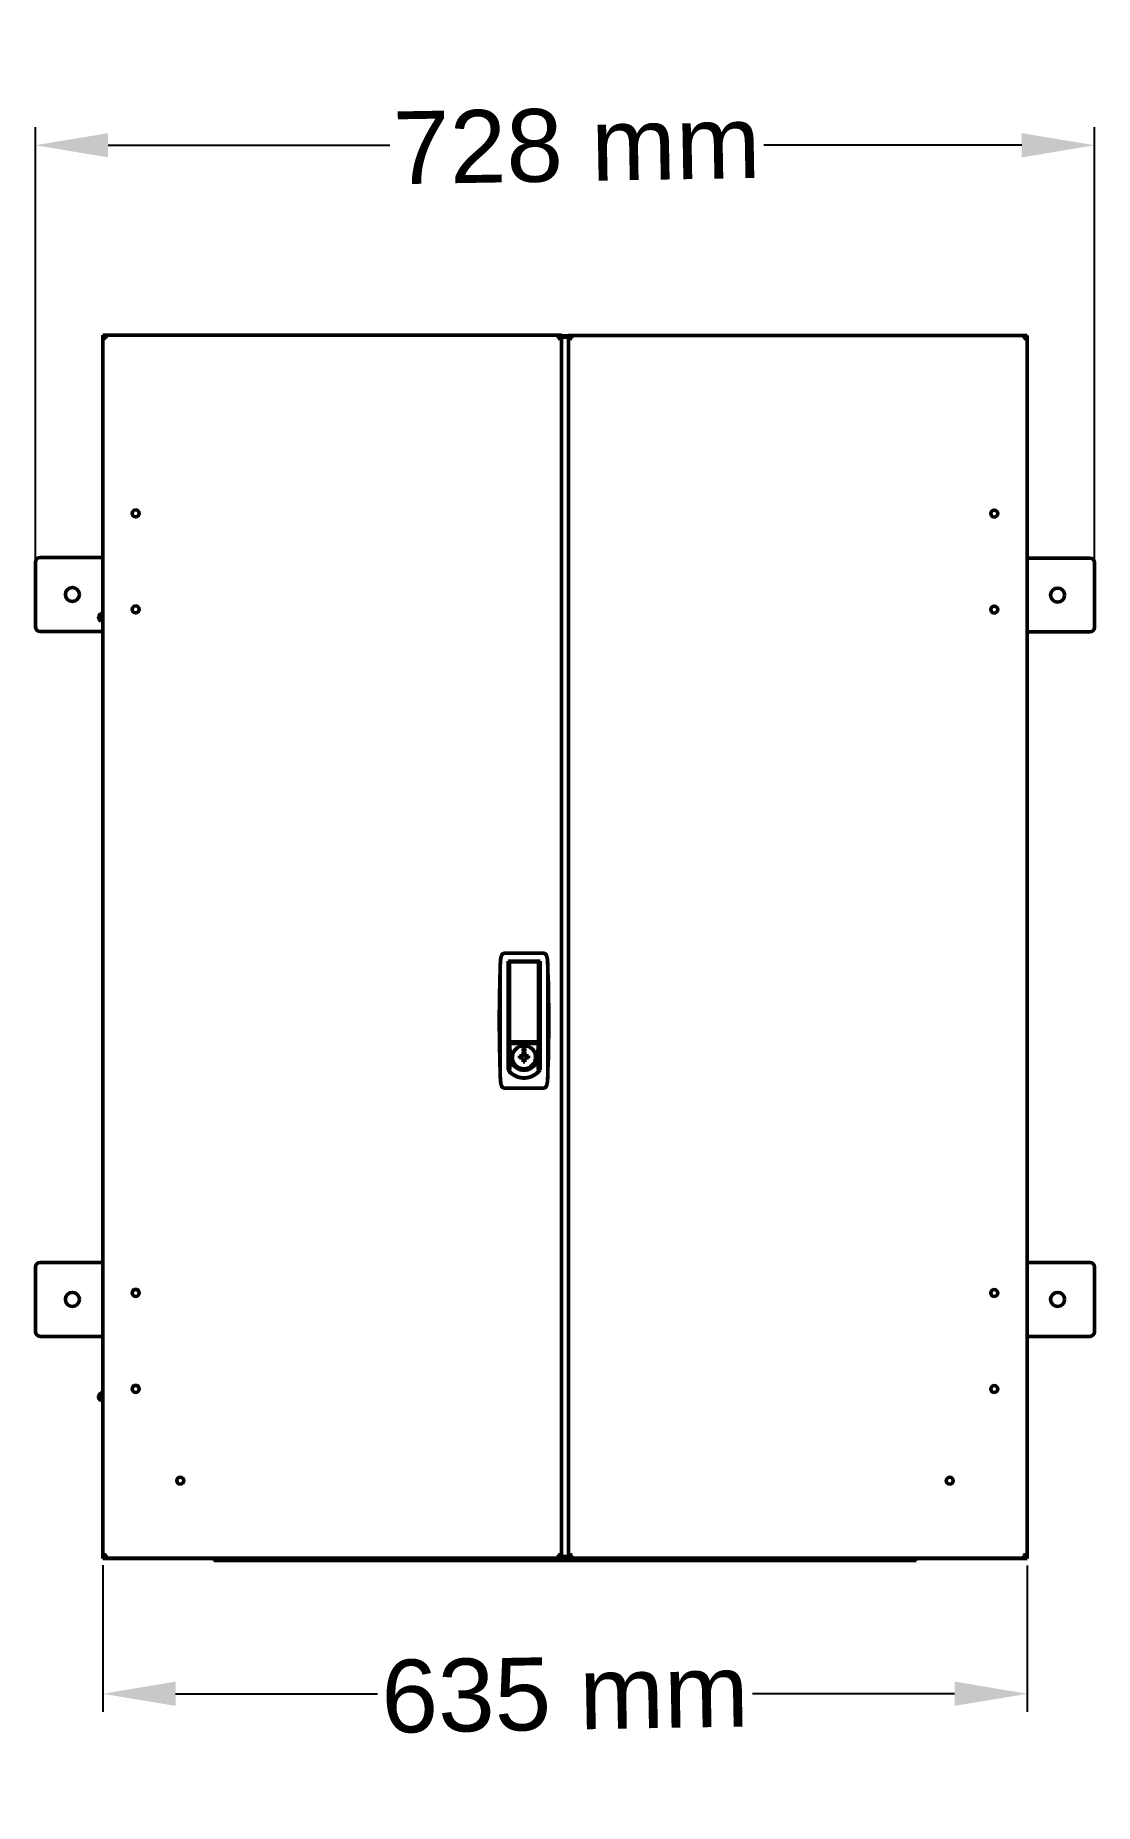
# Model space of a CAD drawing. Header units: millimetres. Extents: x -5 to 68, y -17 to 105.
import ezdxf

# ---------------------------------------------------------------- set-up
doc = ezdxf.new("R2010")
doc.units = ezdxf.units.MM
doc.layers.add('Visible (ANSI)', color=7, linetype='Continuous', lineweight=50)
doc.styles.get("Standard").update_dxf_attribs({"font": 'arial.ttf'})
doc.dimstyles.new('ISO-25', dxfattribs={"dimtxt": 2.5, "dimasz": 2.5, "dimexe": 1.25, "dimexo": 0.625, "dimtad": 1, "dimtxsty": 'Standard', "dimcen": -2.5, "dimadec": 0, "dimazin": 0, "dimtfac": 1, "dimtmove": 0, "dimatfit": 3, "dimfxl": 1, "dimarcsym": 0})

# ---------------------------------------------------------------- blocks, each defined once
blk = doc.blocks.new('*D6')
at = {"color": 0, "lineweight": -2}
for p, q in [((-4.63, 66.89), (-4.63, 98.39)), ((68.13, 66.85), (68.13, 98.39)), ((0.37, 97.14), (19.72, 97.14)), ((63.13, 97.14), (45.41, 97.14))]:
    blk.add_line(p, q, dxfattribs=at)
at = {"color": 0}
for points in [[(0.37, 97.97), (0.37, 96.3), (-4.63, 97.14)], [(63.13, 96.3), (63.13, 97.97), (68.13, 97.14)]]:
    blk.add_solid(points, dxfattribs=at)
at = {"layer": 'Defpoints', "color": 0}
for p in [(68.13, 97.14), (-4.63, 66.26), (68.13, 66.22)]:
    blk.add_point(p, dxfattribs=at)
at = {"color": 0, "insert": (32.56, 97.14), "char_height": 5, "attachment_point": 5, "rotation": 1}
blk.add_mtext('728 mm', dxfattribs=at)
blk = doc.blocks.new('*D7')
at = {"color": 0, "lineweight": -2}
for p, q in [((0, -0.46), (0, -10.54)), ((63.51, -0.47), (63.51, -10.54)), ((5, -9.29), (18.87, -9.29)), ((58.51, -9.29), (44.63, -9.29))]:
    blk.add_line(p, q, dxfattribs=at)
at = {"color": 0}
for points in [[(5, -8.45), (5, -10.12), (0, -9.29)], [(58.51, -10.12), (58.51, -8.45), (63.51, -9.29)]]:
    blk.add_solid(points, dxfattribs=at)
at = {"layer": 'Defpoints', "color": 0}
for p in [(0, 0.16), (63.51, 0.15), (63.51, -9.29)]:
    blk.add_point(p, dxfattribs=at)
at = {"color": 0, "insert": (31.75, -9.29), "char_height": 5, "attachment_point": 5, "rotation": 1}
blk.add_mtext('635 mm', dxfattribs=at)

msp = doc.modelspace()

# ---------------------------------------------------------------- linework, layer by layer
at = {"layer": 'Visible (ANSI)'}
for p, q in [((0, 83.957), (0, 84.079)), ((0, 84.079), (31.503, 84.079)), ((0.032, 83.955), (0, 83.955)), ((0, 83.955), (0, 0.162)), ((0.01, 83.957), (0.01, 83.955)), ((31.472, 83.955), (31.503, 83.955)), ((31.506, 84.079), (31.503, 84.079)), ((31.503, 83.957), (31.503, 84.079)), ((31.503, 83.957), (31.506, 83.957)), ((31.503, 83.955), (31.506, 83.955)), ((31.506, 83.957), (31.506, 84.079)), ((31.506, 84.04), (31.998, 84.04)), ((31.506, 83.945), (31.882, 83.945)), ((31.882, 83.945), (31.998, 83.945)), ((31.998, 83.947), (31.998, 84.069)), ((31.998, 84.069), (63.501, 84.069)), ((32.029, 83.945), (31.998, 83.945)), ((31.998, 83.945), (31.998, 0.152)), ((63.469, 83.945), (63.501, 83.945)), ((63.493, 83.945), (63.493, 83.947)), ((63.505, 84.069), (63.501, 84.069)), ((63.501, 83.947), (63.501, 84.069)), ((63.501, 83.947), (63.505, 83.947)), ((63.501, 83.945), (63.505, 83.945)), ((63.505, 83.947), (63.505, 84.069)), ((63.505, 83.945), (63.505, 0.152)), ((31.506, 0.321), (31.506, 83.796)), ((-4.63, 64.042), (-4.63, 68.486)), ((-4.312, 68.803), (-0.186, 68.803)), ((0, 68.803), (-0.186, 68.803)), ((63.689, 68.763), (63.505, 68.763)), ((67.815, 68.763), (63.689, 68.763)), ((68.133, 68.446), (68.133, 64.002)), ((-0.289, 64.693), (-0.227, 64.848)), ((-0.059, 64.985), (-0.192, 64.894)), ((-0.132, 64.463), (0, 64.465)), ((-0.005, 64.961), (-0.031, 64.944)), ((-4.312, 63.724), (-0.186, 63.724)), ((-0.186, 63.724), (0, 63.724)), ((63.505, 63.685), (63.689, 63.685)), ((67.815, 63.685), (63.689, 63.685)), ((30.215, 41.621), (27.658, 41.621)), ((30.215, 41.621), (30.215, 41.621)), ((27.836, 41.071), (30.036, 41.071)), ((27.837, 40.771), (27.937, 40.771)), ((27.837, 40.271), (27.936, 40.271)), ((27.838, 41.071), (27.838, 40.921)), ((27.838, 40.771), (27.838, 40.921)), ((27.84, 38.522), (27.838, 40.271)), ((27.987, 41.021), (29.887, 41.021)), ((28.139, 41.026), (28.147, 41.071)), ((28.139, 41.026), (28.139, 41.021)), ((29.731, 41.071), (29.738, 41.026)), ((29.738, 41.021), (29.738, 41.026)), ((29.738, 41.026), (29.738, 41.021)), ((29.887, 41.021), (29.889, 41.021)), ((30.036, 40.771), (29.936, 40.771)), ((30.036, 40.271), (29.936, 40.271)), ((29.938, 40.971), (29.937, 40.817)), ((29.936, 40.238), (29.936, 35.646)), ((27.936, 38.522), (27.839, 38.522)), ((27.839, 37.522), (27.839, 38.522)), ((30.036, 38.522), (29.936, 38.522)), ((27.936, 37.522), (27.839, 37.522)), ((27.84, 35.772), (27.84, 37.522)), ((29.936, 37.522), (30.036, 37.522)), ((27.936, 35.772), (27.839, 35.772)), ((27.936, 35.412), (27.938, 35.561)), ((29.936, 35.412), (27.936, 35.412)), ((27.942, 35.352), (27.936, 35.412)), ((27.937, 35.406), (27.937, 35.336)), ((27.937, 35.336), (27.937, 35.213)), ((27.947, 35.291), (27.942, 35.352)), ((27.953, 35.231), (27.947, 35.291)), ((27.986, 35.522), (29.886, 35.522)), ((28.317, 35.522), (28.317, 35.458)), ((28.317, 35.458), (29.556, 35.458)), ((28.356, 35.458), (28.356, 35.522)), ((29.516, 35.522), (29.516, 35.458)), ((29.517, 35.522), (29.517, 35.458)), ((29.556, 35.458), (29.557, 35.522)), ((29.886, 35.522), (29.886, 35.522)), ((29.919, 35.231), (29.924, 35.291)), ((29.924, 35.291), (29.93, 35.352)), ((29.93, 35.352), (29.936, 35.412)), ((29.936, 35.572), (29.936, 35.646)), ((29.938, 35.622), (29.936, 35.412)), ((29.936, 35.622), (29.938, 35.622)), ((29.936, 35.412), (29.936, 35.459)), ((29.936, 35.336), (29.936, 35.213)), ((29.936, 35.772), (30.036, 35.772)), ((29.937, 33.468), (29.938, 35.622)), ((27.937, 35.173), (27.839, 35.173)), ((27.839, 33.582), (27.841, 34.073)), ((27.84, 34.973), (27.937, 34.973)), ((27.84, 34.073), (27.84, 34.923)), ((27.84, 34.073), (27.937, 34.073)), ((27.937, 35.213), (27.937, 35.09)), ((27.937, 35.09), (27.937, 34.968)), ((27.937, 34.968), (27.937, 34.722)), ((27.937, 34.722), (27.937, 34.476)), ((27.937, 34.476), (27.937, 34.23)), ((28.026, 34.449), (27.937, 33.493)), ((27.937, 34.23), (27.937, 33.984)), ((27.959, 35.171), (27.953, 35.231)), ((27.97, 35.051), (27.959, 35.171)), ((27.981, 34.931), (27.97, 35.051)), ((27.992, 34.81), (27.981, 34.931)), ((28.003, 34.69), (27.992, 34.81)), ((28.015, 34.57), (28.003, 34.69)), ((28.026, 34.449), (28.015, 34.57)), ((28.138, 34.443), (28.138, 34.466)), ((28.218, 34.073), (28.238, 34.073)), ((28.635, 34.552), (28.635, 34.429)), ((28.746, 34.552), (28.635, 34.552)), ((28.665, 34.429), (28.635, 34.552)), ((28.635, 34.429), (28.746, 34.429)), ((28.853, 34.614), (28.746, 34.552)), ((28.755, 34.423), (28.746, 34.552)), ((28.746, 34.429), (28.853, 34.367)), ((28.886, 34.476), (28.774, 34.412)), ((28.875, 34.734), (28.853, 34.614)), ((28.886, 34.476), (28.853, 34.614)), ((28.853, 34.367), (28.875, 34.248)), ((28.886, 34.272), (28.853, 34.367)), ((28.879, 34.841), (28.875, 34.734)), ((28.911, 34.613), (28.875, 34.734)), ((28.875, 34.248), (28.879, 34.14)), ((28.909, 34.14), (28.875, 34.248)), ((28.992, 34.841), (28.879, 34.841)), ((28.914, 34.69), (28.879, 34.841)), ((28.879, 34.14), (28.991, 34.14)), ((28.911, 34.613), (28.886, 34.476)), ((28.886, 34.272), (28.91, 34.14)), ((28.914, 34.69), (28.911, 34.613)), ((28.958, 34.69), (28.914, 34.69)), ((28.958, 34.69), (28.992, 34.841)), ((28.961, 34.613), (28.958, 34.69)), ((28.961, 34.613), (28.996, 34.734)), ((28.986, 34.476), (28.961, 34.613)), ((28.962, 34.14), (28.986, 34.272)), ((28.963, 34.14), (28.996, 34.248)), ((28.986, 34.476), (29.018, 34.614)), ((29.097, 34.413), (28.986, 34.476)), ((28.986, 34.272), (29.017, 34.367)), ((28.991, 34.14), (28.996, 34.248)), ((28.996, 34.734), (28.992, 34.841)), ((29.018, 34.614), (28.996, 34.734)), ((28.996, 34.248), (29.017, 34.367)), ((29.017, 34.367), (29.125, 34.429)), ((29.125, 34.552), (29.018, 34.614)), ((29.117, 34.424), (29.125, 34.552)), ((29.235, 34.552), (29.125, 34.552)), ((29.125, 34.429), (29.235, 34.429)), ((29.207, 34.429), (29.235, 34.552)), ((29.235, 34.429), (29.235, 34.552)), ((29.633, 34.073), (29.653, 34.073)), ((29.733, 34.455), (29.733, 34.478)), ((29.845, 34.449), (29.857, 34.57)), ((29.845, 34.449), (29.936, 33.493)), ((29.857, 34.57), (29.868, 34.69)), ((29.868, 34.69), (29.879, 34.81)), ((29.879, 34.81), (29.89, 34.931)), ((29.89, 34.931), (29.902, 35.051)), ((29.902, 35.051), (29.913, 35.171)), ((29.913, 35.171), (29.919, 35.231)), ((29.936, 35.213), (29.936, 35.09)), ((29.936, 35.09), (29.936, 34.968)), ((29.936, 34.968), (29.936, 34.722)), ((29.936, 34.722), (29.936, 34.476)), ((29.936, 34.476), (29.936, 34.23)), ((29.936, 34.23), (29.936, 33.984)), ((30.036, 35.173), (29.937, 35.173)), ((29.937, 34.973), (30.036, 34.973)), ((29.937, 34.073), (30.036, 34.073)), ((27.937, 33.984), (27.937, 33.739)), ((27.937, 33.739), (27.937, 33.493)), ((27.937, 33.493), (27.937, 33.466)), ((28.304, 33.975), (28.304, 33.954)), ((28.936, 33.045), (28.712, 33.045)), ((29.16, 33.045), (28.936, 33.045)), ((29.574, 33.985), (29.574, 33.964)), ((29.936, 33.984), (29.936, 33.739)), ((29.936, 33.739), (29.936, 33.493)), ((29.936, 33.493), (29.936, 33.467)), ((27.658, 32.323), (30.215, 32.323)), ((30.215, 32.323), (30.215, 32.323)), ((-4.63, 15.594), (-4.63, 20.038)), ((-4.312, 20.355), (-0.186, 20.355)), ((0, 20.355), (-0.186, 20.355)), ((63.689, 20.355), (63.505, 20.355)), ((67.815, 20.355), (63.689, 20.355)), ((68.133, 20.038), (68.133, 15.594)), ((-4.312, 15.277), (-0.186, 15.277)), ((-0.186, 15.277), (0, 15.277)), ((63.505, 15.277), (63.689, 15.277)), ((67.815, 15.277), (63.689, 15.277)), ((-0.286, 11.122), (-0.225, 11.277)), ((-0.057, 11.414), (-0.189, 11.323)), ((-0.004, 11.39), (-0.029, 11.373)), ((-0.128, 10.893), (0, 10.894)), ((0.032, 0.162), (0, 0.162)), ((0, 0.159), (0, 0)), ((31.503, 0.038), (0, 0.038)), ((0.328, 0), (0, 0)), ((0.01, 0.038), (0.01, 0)), ((0.328, 0), (4.372, 0)), ((4.372, 0), (4.372, 0.038)), ((4.493, 0), (4.372, 0)), ((4.493, 0.038), (4.493, 0)), ((59.01, 0), (4.493, 0)), ((31.472, 0.162), (31.503, 0.162)), ((31.506, 0.162), (31.503, 0.162)), ((31.503, 0.159), (31.506, 0.159)), ((31.503, 0.159), (31.503, 0.038)), ((31.503, 0.038), (31.506, 0.038)), ((31.506, 0.159), (31.506, 0.038)), ((31.506, 0.152), (31.882, 0.152)), ((31.882, 0.152), (31.998, 0.152)), ((32.029, 0.152), (31.998, 0.152)), ((31.998, 0.149), (31.998, 0.028)), ((63.501, 0.028), (31.998, 0.028)), ((59.01, 0), (59.01, 0.028)), ((59.131, 0), (59.01, 0)), ((59.131, 0.028), (59.131, 0)), ((59.131, 0), (63.175, 0)), ((63.493, 0), (63.175, 0)), ((63.469, 0.152), (63.501, 0.152)), ((63.493, 0), (63.493, 0.028)), ((63.505, 0.152), (63.501, 0.152)), ((63.501, 0.149), (63.505, 0.149)), ((63.501, 0.149), (63.501, 0.028)), ((63.501, 0.028), (63.505, 0.028)), ((63.505, 0.149), (63.505, 0.028)), ((7.628, 0), (7.628, -0.121)), ((8.263, -0.121), (7.628, -0.121)), ((55.24, -0.121), (8.263, -0.121)), ((55.875, -0.121), (55.24, -0.121)), ((55.875, -0.121), (55.875, 0))]:
    msp.add_line(p, q, dxfattribs=at)
for centre in [(-2.09, 66.264), (65.593, 66.224), (-2.09, 17.816), (65.593, 17.816)]:
    msp.add_circle(centre, 0.482, dxfattribs=at)
for centre, radius, start, end in [((-4.312, 68.486), 0.317, 90, 180), ((67.815, 68.446), 0.317, 0, 90), ((-4.312, 64.042), 0.317, 180, 270), ((67.815, 64.002), 0.317, 270, 0), ((27.784, 33.608), 0.238, 50.02877, 76.32787), ((-4.312, 20.038), 0.317, 90, 180), ((67.815, 20.038), 0.317, 0, 90), ((-4.312, 15.594), 0.317, 180, 270), ((67.815, 15.594), 0.317, 270, 0)]:
    msp.add_arc(centre, radius, start, end, dxfattribs=at)
for centre, major_axis, ratio, start_param, end_param in [((31.506, 83.796), (0, 0.159), 0.0017745, 4.712389, 6.2831853), ((2.26, 71.834), (0, 0.241), 0.9999984, 0, 3.1406998), ((61.241, 71.824), (0, 0.239), 0.9999954, 0, 3.1400581), ((-0.183, 64.597), (0.085, -0.124), 0.5949753, 3.5207388, 5.9040392), ((-0.051, 64.688), (-0.141, 0.206), 0.5949753, 0, 2.5613441), ((0.082, 64.779), (-0.141, 0.206), 0.5949753, 5.880668, 8.1167919), ((0.082, 64.779), (-0.113, 0.165), 0.5949753, 0, 1.7078243), ((0.181, 64.847), (-0.141, 0.206), 0.5949753, 0.4665394, 0.9645499), ((2.26, 65.236), (0, 0.241), 0.9999984, 0, 3.1406998), ((61.241, 65.226), (0, 0.239), 0.9999954, 0, 3.1400581), ((30.215, 41.321), (0, 0.3), 0.9999984, 4.9077253, 6.2831853), ((27.537, 40.791), (0, -3.03), 0.9999984, 1.6071266, 1.7661326), ((27.943, 36.972), (0, -59.984), 0.0017745, 4.6440024, 4.7688766), ((27.837, 40.521), (0, -0.25), 0.0017745, 3.1415927, 6.2831853), ((29.937, 40.521), (0, 0.3), 0.0017745, 0.1570796, 2.8017557), ((30.142, 36.972), (0, -59.984), 0.0017745, 4.6440024, 4.7688766), ((-77.534, 36.972), (0, -108.17), 0.9999984, 1.534466, 1.6071267), ((27.839, 35.472), (0, -0.3), 0.0017745, 3.1415927, 6.2831853), ((28.319, 35.472), (0, -0.13), 0.0017745, 1.4616564, 1.9655875), ((28.319, 35.472), (0, 0.13), 0.0017745, 1.1760052, 1.6799362), ((28.319, 35.472), (0, -0.25), 0.0017745, 1.5619385, 1.7739627), ((28.319, 35.472), (0, -0.3), 0.0017745, 1.5489504, 1.5619385), ((28.319, 35.472), (0, -0.3), 0.0017745, 1.5235787, 1.5489504), ((27.84, 35.173), (0, -0.2), 0.0017745, 4.712389, 6.2831853), ((27.84, 34.923), (0, 0.05), 0.0017745, 4.712389, 6.2831853), ((28.936, 34.449), (-0.815, -0.006), 0.973371, 5.4994616, 7.8462408), ((28.936, 34.449), (-0.797, -0.006), 0.973371, 0, 1.5630555), ((28.939, 34.023), (-0.815, -0.006), 0.973371, 5.9698227, 6.011103), ((28.935, 35.035), (-0.1, -0.0008), 0.973371, 3.1338518, 6.2754445), ((28.935, 35.035), (0.1, 0.0008), 0.973371, 3.1338518, 6.2754445), ((28.936, 34.449), (0.815, 0.006), 0.973371, 4.7046481, 7.066909), ((28.936, 34.449), (0.797, 0.006), 0.973371, 4.7046481, 6.2831853), ((28.939, 34.023), (0.815, 0.006), 0.973371, 0.2720823, 0.3133626), ((28.939, 33.959), (-0.635, -0.005), 0.973371, 0, 0.0109363), ((28.939, 33.959), (0.635, 0.005), 0.973371, 6.272249, 6.2831853), ((27.537, 33.153), (0, -3.03), 0.9999984, 1.37546, 1.534466), ((30.215, 32.623), (0, -0.3), 0.9999984, 0, 1.37546), ((2.26, 18.264), (0, 0.241), 0.9999984, 0, 3.1406998), ((61.241, 18.254), (0, 0.239), 0.9999954, 0, 3.1400581), ((-0.18, 11.027), (0.085, -0.124), 0.5981389, 3.5240347, 5.9007432), ((-0.048, 11.117), (-0.142, 0.206), 0.5981389, 0, 2.5431596), ((0.084, 11.208), (-0.142, 0.206), 0.5981389, 5.8952279, 8.1032168), ((0.084, 11.208), (-0.113, 0.165), 0.5981389, 0, 1.6893776), ((0.183, 11.276), (-0.142, 0.206), 0.5981389, 0.5044721, 0.9276019), ((2.26, 11.666), (0, 0.241), 0.9999984, 0, 3.1406998), ((61.241, 11.656), (0, 0.239), 0.9999954, 0, 3.1400581), ((5.321, 5.359), (0, 0.239), 0.9999984, 0, 3.1406903), ((58.179, 5.349), (0, 0.239), 0.9999954, 0, 3.1400581), ((31.506, 0.321), (0, -0.159), 0.0017745, 0, 1.5707963)]:
    msp.add_ellipse(centre, major_axis=major_axis, ratio=ratio, start_param=start_param, end_param=end_param, dxfattribs=at)
for centre, major_axis, ratio in [((2.26, 71.834), (0, 0.241), 0.9999984), ((61.24, 71.824), (0, -0.239), 0.9999954), ((2.26, 65.236), (0, 0.241), 0.9999984), ((61.24, 65.226), (0, -0.239), 0.9999954), ((2.26, 18.264), (0, 0.241), 0.9999984), ((61.24, 18.254), (0, -0.239), 0.9999954), ((2.26, 11.666), (0, 0.241), 0.9999984), ((61.24, 11.656), (0, -0.239), 0.9999954), ((5.321, 5.359), (0, -0.239), 0.9999984), ((58.179, 5.349), (0, -0.239), 0.9999954)]:
    msp.add_ellipse(centre, major_axis=major_axis, ratio=ratio, dxfattribs=at)
for points, knots in [([(0.242, 83.836), (0.187, 83.924), (0.131, 84.009), (0.075, 84.05), (0.05, 84.069), (0.025, 84.079), (0, 84.079)], [0, 0, 0, 0, 1.0820342, 1.0820342, 1.0820342, 1.5707963, 1.5707963, 1.5707963, 1.5707963]), ([(0.242, 83.836), (0.176, 83.888), (0.11, 83.938), (0.044, 83.953), (0.029, 83.956), (0.015, 83.957), (0, 83.957)], [0.0027873, 0.0027873, 0.0027873, 0.0027873, 1.2867628, 1.2867628, 1.2867628, 1.5707963, 1.5707963, 1.5707963, 1.5707963]), ([(0, 83.955), (0, 83.928), (0.051, 83.9), (0.128, 83.873), (0.163, 83.861), (0.203, 83.848), (0.242, 83.836)], [0, 0, 0, 0, 1.0820342, 1.0820342, 1.0820342, 1.5707963, 1.5707963, 1.5707963, 1.5707963]), ([(31.503, 84.079), (31.447, 84.079), (31.391, 84.027), (31.336, 83.95), (31.31, 83.915), (31.285, 83.876), (31.26, 83.836)], [0, 0, 0, 0, 1.0820342, 1.0820342, 1.0820342, 1.5707963, 1.5707963, 1.5707963, 1.5707963]), ([(31.26, 83.836), (31.327, 83.888), (31.393, 83.938), (31.459, 83.953), (31.474, 83.956), (31.489, 83.957), (31.503, 83.957)], [0.0009168, 0.0009168, 0.0009168, 0.0009168, 1.2867628, 1.2867628, 1.2867628, 1.5707963, 1.5707963, 1.5707963, 1.5707963]), ([(31.26, 83.836), (31.348, 83.863), (31.433, 83.891), (31.475, 83.918), (31.493, 83.93), (31.503, 83.943), (31.503, 83.955)], [0, 0, 0, 0, 1.0820342, 1.0820342, 1.0820342, 1.5707963, 1.5707963, 1.5707963, 1.5707963]), ([(32.24, 83.826), (32.184, 83.914), (32.128, 83.999), (32.073, 84.04), (32.048, 84.059), (32.023, 84.069), (31.998, 84.069)], [0, 0, 0, 0, 1.0820342, 1.0820342, 1.0820342, 1.5707963, 1.5707963, 1.5707963, 1.5707963]), ([(32.239, 83.827), (32.173, 83.878), (32.107, 83.928), (32.042, 83.943), (32.027, 83.946), (32.012, 83.947), (31.998, 83.947)], [0.0047403, 0.0047403, 0.0047403, 0.0047403, 1.2867628, 1.2867628, 1.2867628, 1.5707963, 1.5707963, 1.5707963, 1.5707963]), ([(31.998, 83.945), (31.998, 83.918), (32.049, 83.89), (32.126, 83.863), (32.161, 83.851), (32.2, 83.838), (32.24, 83.826)], [0, 0, 0, 0, 1.0820342, 1.0820342, 1.0820342, 1.5707963, 1.5707963, 1.5707963, 1.5707963]), ([(63.501, 84.069), (63.445, 84.069), (63.389, 84.017), (63.333, 83.94), (63.308, 83.905), (63.283, 83.866), (63.257, 83.826)], [0, 0, 0, 0, 1.0820342, 1.0820342, 1.0820342, 1.5707963, 1.5707963, 1.5707963, 1.5707963]), ([(63.257, 83.826), (63.345, 83.853), (63.431, 83.881), (63.472, 83.908), (63.491, 83.92), (63.501, 83.933), (63.501, 83.945)], [0, 0, 0, 0, 1.0820342, 1.0820342, 1.0820342, 1.5707963, 1.5707963, 1.5707963, 1.5707963]), ([(63.258, 83.826), (63.324, 83.878), (63.391, 83.928), (63.457, 83.943), (63.472, 83.946), (63.486, 83.947), (63.501, 83.947)], [0.0015592, 0.0015592, 0.0015592, 0.0015592, 1.2867628, 1.2867628, 1.2867628, 1.5707963, 1.5707963, 1.5707963, 1.5707963]), ([(27.658, 41.621), (27.623, 41.621), (27.589, 41.615), (27.524, 41.591), (27.494, 41.575), (27.454, 41.541), (27.442, 41.529), (27.419, 41.503), (27.409, 41.489), (27.383, 41.445), (27.37, 41.413), (27.364, 41.379)], [0, 0, 0, 0, 0.0010286499, 0.0010286499, 0.0020572997, 0.0020572997, 0.0025716246, 0.0025716246, 0.0030859496, 0.0030859496, 0.0041145994, 0.0041145994, 0.0041145994, 0.0041145994]), ([(30.509, 41.379), (30.502, 41.413), (30.49, 41.445), (30.454, 41.505), (30.432, 41.531), (30.378, 41.575), (30.348, 41.591), (30.283, 41.615), (30.249, 41.621), (30.215, 41.621)], [0, 0, 0, 0, 0.0010285435, 0.0010285435, 0.002057087, 0.002057087, 0.0030856305, 0.0030856305, 0.004114174, 0.004114174, 0.004114174, 0.004114174]), ([(27.313, 40.955), (27.304, 40.624), (27.3, 40.292), (27.296, 39.628), (27.296, 39.296), (27.297, 38.633), (27.298, 38.3), (27.299, 37.636), (27.3, 36.972), (27.299, 36.308), (27.298, 35.643), (27.297, 35.311), (27.296, 34.647), (27.296, 34.316), (27.3, 33.652), (27.304, 33.321), (27.313, 32.989)], [0, 0, 0, 0, 0.009968477, 0.009968477, 0.019936954, 0.019936954, 0.02990543, 0.02990543, 0.039873907, 0.049842384, 0.049842384, 0.059810861, 0.059810861, 0.069779337, 0.069779337, 0.079747814, 0.079747814, 0.079747814, 0.079747814]), ([(27.936, 40.453), (27.936, 40.512), (27.936, 40.572), (27.937, 40.681), (27.937, 40.732), (27.937, 40.822), (27.937, 40.86), (27.937, 40.921), (27.937, 40.944), (27.937, 40.962), (27.937, 40.966), (27.937, 40.97), (27.937, 40.971), (27.937, 40.973), (27.937, 40.973), (27.938, 40.974), (27.938, 40.974), (27.938, 40.975), (27.938, 40.976), (27.938, 40.976), (27.938, 40.977), (27.938, 40.978), (27.938, 40.978), (27.938, 40.98), (27.939, 40.981), (27.94, 40.986), (27.94, 40.988), (27.943, 40.994), (27.945, 40.997), (27.949, 41.004), (27.953, 41.007), (27.961, 41.014), (27.966, 41.016), (27.976, 41.02), (27.982, 41.021), (27.987, 41.021)], [0, 0, 0, 0, 0.17841814, 0.17841814, 0.35361783, 0.35361783, 0.52896352, 0.52896352, 0.7044237, 0.7044237, 0.77203166, 0.77203166, 0.80348771, 0.80348771, 0.81139607, 0.81139607, 0.81733738, 0.81733738, 0.8204191, 0.8204191, 0.82262922, 0.82262922, 0.82484282, 0.82484282, 0.82931559, 0.82931559, 0.8382274, 0.8382274, 0.84780349, 0.84780349, 0.86306524, 0.86306524, 0.87894691, 0.87894691, 0.89588211, 0.89588211, 0.89588211, 0.89588211]), ([(27.936, 40.453), (27.936, 40.221), (27.936, 39.989), (27.936, 39.525), (27.936, 39.293), (27.936, 38.829), (27.936, 38.597), (27.936, 38.133), (27.936, 37.901), (27.936, 37.436), (27.936, 37.204), (27.936, 36.972)], [4.654275468, 4.654275468, 4.654275468, 4.654275468, 4.66589817, 4.66589817, 4.677520873, 4.677520873, 4.689143575, 4.689143575, 4.700766278, 4.700766278, 4.71238898, 4.71238898, 4.71238898, 4.71238898]), ([(30.559, 32.989), (30.568, 33.321), (30.572, 33.652), (30.576, 34.316), (30.576, 34.648), (30.575, 35.312), (30.574, 35.644), (30.573, 36.308), (30.572, 36.972), (30.573, 37.636), (30.574, 38.301), (30.575, 38.633), (30.576, 39.297), (30.576, 39.629), (30.572, 40.292), (30.568, 40.624), (30.559, 40.955)], [0, 0, 0, 0, 0.009968477, 0.009968477, 0.019936954, 0.019936954, 0.02990543, 0.02990543, 0.039873907, 0.049842384, 0.049842384, 0.059810861, 0.059810861, 0.069779337, 0.069779337, 0.079747814, 0.079747814, 0.079747814, 0.079747814]), ([(30.564, 40.901), (30.612, 39.592), (30.636, 38.282), (30.636, 35.662), (30.612, 34.352), (30.564, 33.043)], [0, 0, 0, 0, 0.039312206, 0.039312206, 0.078624411, 0.078624411, 0.078624411, 0.078624411]), ([(27.936, 36.972), (27.936, 36.879), (27.936, 36.785), (27.936, 36.599), (27.936, 36.505), (27.936, 36.319), (27.936, 36.226), (27.936, 36.039), (27.936, 35.946), (27.936, 35.759), (27.936, 35.666), (27.936, 35.572)], [4.71238898, 4.71238898, 4.71238898, 4.71238898, 4.717060253, 4.717060253, 4.721731526, 4.721731526, 4.726402798, 4.726402798, 4.731074071, 4.731074071, 4.735745344, 4.735745344, 4.735745344, 4.735745344]), ([(27.986, 35.522), (27.978, 35.522), (27.971, 35.524), (27.958, 35.531), (27.952, 35.535), (27.94, 35.55), (27.936, 35.561), (27.936, 35.572)], [0, 0, 0, 0, 0.00023609437, 0.00023609437, 0.00047218875, 0.00047218875, 0.00094313686, 0.00094313686, 0.00094313686, 0.00094313686]), ([(28.138, 34.466), (28.137, 34.548), (28.15, 34.631), (28.201, 34.787), (28.24, 34.861), (28.338, 34.994), (28.398, 35.053), (28.534, 35.149), (28.609, 35.187), (28.768, 35.237), (28.852, 35.25), (28.936, 35.25)], [6.2754445, 6.2754445, 6.2754445, 6.2754445, 6.5911519, 6.5911519, 6.9068593, 6.9068593, 7.2225668, 7.2225668, 7.5382742, 7.5382742, 7.8539816, 7.8539816, 7.8539816, 7.8539816]), ([(28.936, 35.25), (29.018, 35.25), (29.101, 35.238), (29.259, 35.188), (29.334, 35.151), (29.469, 35.056), (29.528, 34.999), (29.627, 34.868), (29.666, 34.795), (29.718, 34.641), (29.732, 34.56), (29.733, 34.478)], [1.5707963, 1.5707963, 1.5707963, 1.5707963, 1.8834074, 1.8834074, 2.1960185, 2.1960185, 2.5086296, 2.5086296, 2.8212407, 2.8212407, 3.1338518, 3.1338518, 3.1338518, 3.1338518]), ([(29.936, 35.572), (29.936, 35.561), (29.932, 35.55), (29.92, 35.535), (29.914, 35.531), (29.901, 35.524), (29.894, 35.522), (29.886, 35.522)], [-0.00000447276, -0.00000447276, -0.00000447276, -0.00000447276, 0.00046559782, 0.00046559782, 0.00070063311, 0.00070063311, 0.0009356684, 0.0009356684, 0.0009356684, 0.0009356684]), ([(28.936, 33.026), (28.829, 33.026), (28.723, 33.039), (28.568, 33.077), (28.517, 33.093), (28.417, 33.13), (28.368, 33.151), (28.274, 33.2), (28.228, 33.227), (28.139, 33.286), (28.096, 33.319), (27.974, 33.422), (27.901, 33.5), (27.836, 33.586)], [0, 0, 0, 0, 0.003182148, 0.003182148, 0.004773222, 0.004773222, 0.006364296, 0.006364296, 0.007955369, 0.007955369, 0.009546443, 0.009546443, 0.012728591, 0.012728591, 0.012728591, 0.012728591]), ([(30.036, 33.586), (29.971, 33.5), (29.898, 33.423), (29.777, 33.32), (29.735, 33.287), (29.645, 33.228), (29.599, 33.2), (29.458, 33.128), (29.359, 33.09), (29.202, 33.052), (29.15, 33.042), (29.043, 33.029), (28.99, 33.026), (28.936, 33.026)], [0, 0, 0, 0, 0.003181208, 0.003181208, 0.004771812, 0.004771812, 0.006362417, 0.006362417, 0.009543625, 0.009543625, 0.011134229, 0.011134229, 0.012724833, 0.012724833, 0.012724833, 0.012724833]), ([(27.364, 32.565), (27.37, 32.531), (27.383, 32.499), (27.418, 32.44), (27.441, 32.413), (27.494, 32.369), (27.524, 32.353), (27.59, 32.329), (27.623, 32.323), (27.658, 32.323)], [0, 0, 0, 0, 0.0010285436, 0.0010285436, 0.0020570872, 0.0020570872, 0.0030856307, 0.0030856307, 0.0041141743, 0.0041141743, 0.0041141743, 0.0041141743]), ([(30.215, 32.323), (30.249, 32.323), (30.283, 32.329), (30.348, 32.353), (30.379, 32.37), (30.419, 32.403), (30.431, 32.415), (30.453, 32.441), (30.463, 32.455), (30.49, 32.499), (30.502, 32.531), (30.509, 32.565)], [0, 0, 0, 0, 0.0010286498, 0.0010286498, 0.0020572996, 0.0020572996, 0.0025716244, 0.0025716244, 0.0030859493, 0.0030859493, 0.0041145991, 0.0041145991, 0.0041145991, 0.0041145991]), ([(0.242, 0.281), (0.155, 0.253), (0.069, 0.226), (0.028, 0.199), (0.01, 0.187), (0, 0.174), (0, 0.162)], [0, 0, 0, 0, 1.0820342, 1.0820342, 1.0820342, 1.5707963, 1.5707963, 1.5707963, 1.5707963]), ([(0, 0.038), (0.056, 0.038), (0.111, 0.089), (0.167, 0.167), (0.192, 0.202), (0.217, 0.241), (0.242, 0.281)], [0, 0, 0, 0, 1.0820342, 1.0820342, 1.0820342, 1.5707963, 1.5707963, 1.5707963, 1.5707963]), ([(0.242, 0.28), (0.176, 0.228), (0.11, 0.179), (0.044, 0.164), (0.029, 0.161), (0.015, 0.159), (0, 0.159)], [0.0027873, 0.0027873, 0.0027873, 0.0027873, 1.2867628, 1.2867628, 1.2867628, 1.5707963, 1.5707963, 1.5707963, 1.5707963]), ([(31.26, 0.281), (31.316, 0.193), (31.372, 0.107), (31.427, 0.066), (31.453, 0.048), (31.478, 0.038), (31.503, 0.038)], [0, 0, 0, 0, 1.0820342, 1.0820342, 1.0820342, 1.5707963, 1.5707963, 1.5707963, 1.5707963]), ([(31.26, 0.281), (31.327, 0.229), (31.393, 0.179), (31.459, 0.164), (31.474, 0.161), (31.489, 0.159), (31.503, 0.159)], [0.0009168, 0.0009168, 0.0009168, 0.0009168, 1.2867628, 1.2867628, 1.2867628, 1.5707963, 1.5707963, 1.5707963, 1.5707963]), ([(31.503, 0.162), (31.503, 0.189), (31.451, 0.216), (31.374, 0.244), (31.339, 0.256), (31.3, 0.268), (31.26, 0.281)], [0, 0, 0, 0, 1.0820342, 1.0820342, 1.0820342, 1.5707963, 1.5707963, 1.5707963, 1.5707963]), ([(32.24, 0.271), (32.152, 0.243), (32.067, 0.216), (32.026, 0.189), (32.007, 0.177), (31.998, 0.164), (31.998, 0.152)], [0, 0, 0, 0, 1.0820342, 1.0820342, 1.0820342, 1.5707963, 1.5707963, 1.5707963, 1.5707963]), ([(31.998, 0.028), (32.053, 0.028), (32.109, 0.079), (32.164, 0.157), (32.189, 0.192), (32.215, 0.231), (32.24, 0.271)], [0, 0, 0, 0, 1.0820342, 1.0820342, 1.0820342, 1.5707963, 1.5707963, 1.5707963, 1.5707963]), ([(32.239, 0.27), (32.173, 0.218), (32.107, 0.169), (32.042, 0.154), (32.027, 0.151), (32.012, 0.149), (31.998, 0.149)], [0.0047403, 0.0047403, 0.0047403, 0.0047403, 1.2867628, 1.2867628, 1.2867628, 1.5707963, 1.5707963, 1.5707963, 1.5707963]), ([(63.257, 0.271), (63.313, 0.183), (63.369, 0.097), (63.425, 0.056), (63.45, 0.038), (63.476, 0.028), (63.501, 0.028)], [0, 0, 0, 0, 1.0820342, 1.0820342, 1.0820342, 1.5707963, 1.5707963, 1.5707963, 1.5707963]), ([(63.501, 0.152), (63.501, 0.179), (63.449, 0.206), (63.371, 0.234), (63.337, 0.246), (63.297, 0.258), (63.257, 0.271)], [0, 0, 0, 0, 1.0820342, 1.0820342, 1.0820342, 1.5707963, 1.5707963, 1.5707963, 1.5707963]), ([(63.258, 0.271), (63.324, 0.219), (63.391, 0.169), (63.457, 0.154), (63.472, 0.151), (63.486, 0.149), (63.501, 0.149)], [0.0015592, 0.0015592, 0.0015592, 0.0015592, 1.2867628, 1.2867628, 1.2867628, 1.5707963, 1.5707963, 1.5707963, 1.5707963])]:
    msp.add_open_spline(points, degree=3, knots=knots, dxfattribs=at)
for points in [[(0.242, 83.836), (0.203, 83.861), (0.166, 83.885), (0.143, 83.909)], [(0.158, 83.899), (0.157, 83.898), (0.156, 83.898), (0.155, 83.897)], [(31.26, 83.836), (31.3, 83.861), (31.337, 83.885), (31.36, 83.909)], [(32.24, 83.826), (32.201, 83.851), (32.163, 83.875), (32.141, 83.899)], [(63.258, 83.826), (63.297, 83.851), (63.335, 83.875), (63.358, 83.899)], [(63.354, 83.895), (63.353, 83.895), (63.353, 83.896), (63.352, 83.896)], [(27.364, 41.379), (27.336, 41.239), (27.318, 41.097), (27.313, 40.955)], [(30.559, 40.955), (30.554, 41.097), (30.536, 41.239), (30.509, 41.379)], [(30.509, 41.379), (30.54, 41.222), (30.559, 41.062), (30.564, 40.901)], [(27.308, 40.901), (27.261, 39.592), (27.237, 38.282), (27.237, 36.972)], [(27.349, 41.299), (27.327, 41.167), (27.313, 41.034), (27.308, 40.901)], [(27.237, 36.972), (27.237, 35.662), (27.261, 34.352), (27.308, 33.043)], [(28.041, 34.288), (28.031, 34.341), (28.026, 34.395), (28.026, 34.449)], [(28.041, 34.288), (28.052, 34.232), (28.068, 34.177), (28.09, 34.123)], [(28.09, 34.123), (28.112, 34.068), (28.14, 34.015), (28.174, 33.965)], [(29.697, 33.965), (29.73, 34.015), (29.759, 34.068), (29.781, 34.123)], [(29.781, 34.123), (29.803, 34.177), (29.819, 34.232), (29.83, 34.288)], [(29.83, 34.288), (29.84, 34.341), (29.845, 34.395), (29.845, 34.449)], [(27.308, 33.043), (27.313, 32.91), (27.327, 32.777), (27.349, 32.645)], [(27.313, 32.989), (27.318, 32.847), (27.336, 32.705), (27.364, 32.565)], [(27.937, 33.493), (27.967, 33.459), (28, 33.426), (28.034, 33.395)], [(28.143, 33.306), (28.105, 33.333), (28.069, 33.363), (28.034, 33.395)], [(28.261, 33.227), (28.221, 33.251), (28.181, 33.277), (28.143, 33.306)], [(28.174, 33.965), (28.208, 33.914), (28.248, 33.866), (28.292, 33.823)], [(28.389, 33.162), (28.345, 33.182), (28.303, 33.203), (28.261, 33.227)], [(28.292, 33.823), (28.336, 33.78), (28.385, 33.741), (28.437, 33.708)], [(28.522, 33.111), (28.477, 33.125), (28.432, 33.143), (28.389, 33.162)], [(28.437, 33.708), (28.489, 33.675), (28.543, 33.648), (28.6, 33.626)], [(28.659, 33.074), (28.613, 33.084), (28.567, 33.096), (28.522, 33.111)], [(28.6, 33.626), (28.655, 33.605), (28.712, 33.589), (28.77, 33.579)], [(28.798, 33.052), (28.752, 33.057), (28.705, 33.064), (28.659, 33.074)], [(28.935, 33.564), (28.88, 33.564), (28.824, 33.569), (28.77, 33.579)], [(28.798, 33.052), (28.844, 33.047), (28.89, 33.045), (28.936, 33.045)], [(28.935, 33.564), (28.991, 33.564), (29.046, 33.569), (29.101, 33.579)], [(29.074, 33.052), (29.029, 33.047), (28.983, 33.045), (28.936, 33.045)], [(29.074, 33.052), (29.121, 33.057), (29.168, 33.064), (29.213, 33.074)], [(29.101, 33.579), (29.159, 33.589), (29.215, 33.605), (29.27, 33.626)], [(29.213, 33.074), (29.26, 33.084), (29.306, 33.096), (29.351, 33.111)], [(29.27, 33.626), (29.327, 33.648), (29.382, 33.675), (29.433, 33.708)], [(29.351, 33.111), (29.396, 33.125), (29.441, 33.143), (29.484, 33.162)], [(29.433, 33.708), (29.485, 33.741), (29.534, 33.78), (29.579, 33.823)], [(29.484, 33.162), (29.528, 33.182), (29.57, 33.203), (29.611, 33.227)], [(29.579, 33.823), (29.623, 33.866), (29.663, 33.914), (29.697, 33.965)], [(29.611, 33.227), (29.652, 33.251), (29.692, 33.277), (29.73, 33.306)], [(29.73, 33.306), (29.768, 33.333), (29.804, 33.363), (29.839, 33.395)], [(29.936, 33.493), (29.905, 33.459), (29.873, 33.426), (29.839, 33.395)], [(30.564, 33.043), (30.559, 32.883), (30.54, 32.723), (30.509, 32.565)], [(30.509, 32.565), (30.536, 32.705), (30.554, 32.847), (30.559, 32.989)], [(0.242, 0.28), (0.203, 0.256), (0.166, 0.232), (0.143, 0.208)], [(0.201, 0.254), (0.203, 0.254), (0.204, 0.253), (0.206, 0.252)], [(31.26, 0.281), (31.3, 0.256), (31.337, 0.232), (31.36, 0.208)], [(32.24, 0.27), (32.201, 0.246), (32.163, 0.222), (32.141, 0.198)], [(63.258, 0.27), (63.297, 0.246), (63.335, 0.222), (63.358, 0.198)], [(63.291, 0.25), (63.289, 0.249), (63.288, 0.249), (63.286, 0.248)]]:
    msp.add_open_spline(points, degree=3, dxfattribs=at)
for points, weights in [([(29.889, 41.021), (29.918, 41.021), (29.939, 41), (29.938, 40.971)], [1, 0.804737854124, 0.804737854124, 1]), ([(29.886, 35.522), (29.915, 35.522), (29.936, 35.543), (29.936, 35.572)], [1, 0.804737854124, 0.804737854124, 1]), ([(29.936, 35.646), (29.936, 35.646), (29.936, 35.646), (29.936, 35.646)], [0.997349112491, 0.998228706325, 0.999112335495, 1])]:
    msp.add_rational_spline(points, weights, degree=3, dxfattribs=at)

# ---------------------------------------------------------------- dimensions: what is measured, and where the dimension line sits
dim = msp.add_linear_dim(base=(68.133, 97.136), p1=(-4.63, 66.264), p2=(68.133, 66.224), text='728 mm', dimstyle='ISO-25', override={"dimtxt": 5, "dimasz": 5})
dim.commit()
dim.dimension.update_dxf_attribs({"geometry": '*D6', "text_midpoint": (32.561, 97.136), "dimtype": 160, "text_rotation": 1})
dim = msp.add_linear_dim(base=(63.505, -9.285), p1=(0, 0.162), p2=(63.505, 0.152), text='635 mm', dimstyle='ISO-25', override={"dimtxt": 5, "dimasz": 5})
dim.commit()
dim.dimension.update_dxf_attribs({"geometry": '*D7', "text_midpoint": (31.753, -9.285), "text_rotation": 1})

doc.saveas('drawing.dxf')
